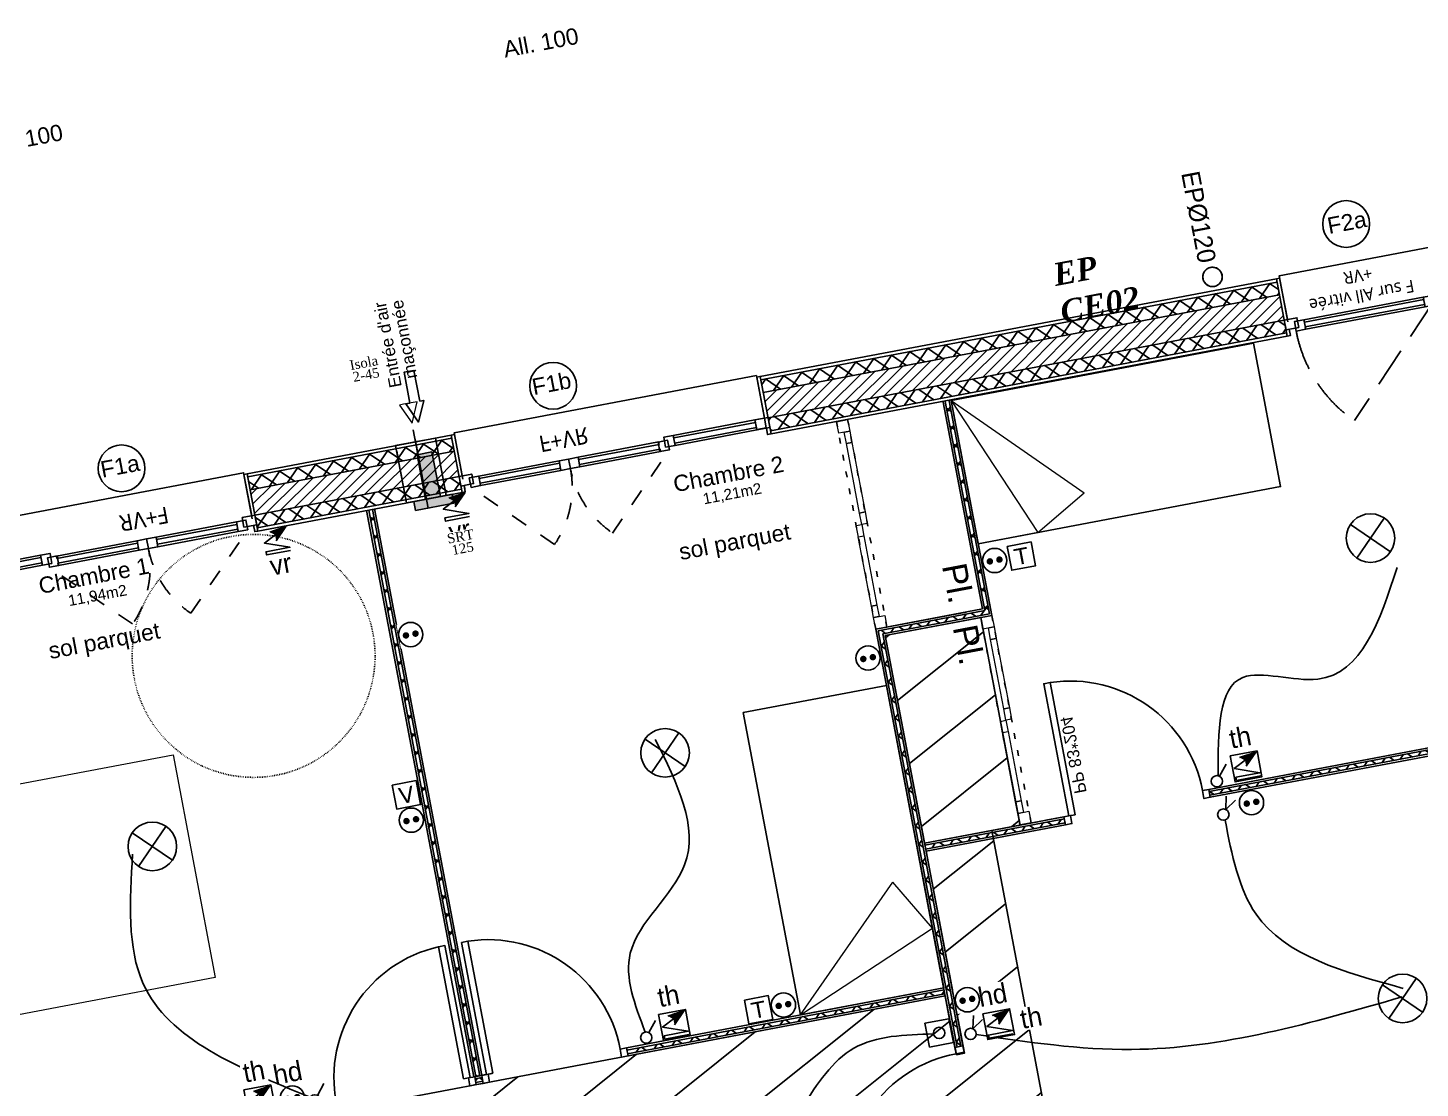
# Model space of a CAD drawing. Header units: centimetres. Extents: x 197412 to 267601, y -375791 to -305433.
# Drawn here: x 240502 to 249099, y -332549 to -326001 of the extents above; entities that cross this region are included whole.
import ezdxf

# ---------------------------------------------------------------- set-up
doc = ezdxf.new("R2010")
doc.units = ezdxf.units.CM
for name, pattern in [('prelem_vmc', [0.222222, 0.111111, -0.111111]), ('prlm_eu-4', [1.574803, 0.984252, -0.19685, 0.19685, -0.19685]), ('Style de ligne -1', [0.41664, 0.20828, -0.20836]), ('Style de ligne -2', [0.694425, 0.48607, -0.208355]), ('Style de ligne -5', [0.20828, 0.069425, -0.138855])]:
    doc.linetypes.add(name, pattern=pattern)
for name, color, linetype in [('3-BAT C-Niveau 0', 250, 'Continuous'), ('prlm-EAU-EPEXT', 145, 'Continuous'), ('prlm-MOD-PB', 123, 'Continuous'), ('prlm-VMC', 62, 'Continuous')]:
    doc.layers.add(name, color=color, linetype=linetype)
for name, color, linetype, lineweight in [('FAUX PLAFOND', 9, 'Continuous', 25), ('prlm-ELEC-CFA', 1, 'Continuous', 25), ('prlm-ELEC-CFO', 1, 'Continuous', 25)]:
    doc.layers.add(name, color=color, linetype=linetype, lineweight=lineweight)
doc.styles.add('Futura Book', font='')
doc.styles.add('Futura Std Book', font='')
doc.styles.add('Helvetica', font='arial.ttf')
doc.styles.add('Lucida Grande', font='')
doc.styles.add('prlm-eau-ep', font='timesbi.ttf', dxfattribs={"height": 18})
doc.styles.add('prlm-elec-cfa', font='comic.ttf', dxfattribs={"height": 12})
doc.styles.add('prlm-elec-cfo', font='comic.ttf', dxfattribs={"height": 12})
doc.styles.add('prlm-vmc', font='pala.ttf', dxfattribs={"height": 14})
doc.styles.get("Standard").update_dxf_attribs({"font": 'ARIALUNI.TTF', "height": 100})
doc.styles.get('Futura Book').set_extended_font_data('Futura Book')
doc.styles.get('Futura Std Book').set_extended_font_data('Futura Std Book')
doc.styles.get('Lucida Grande').set_extended_font_data('Lucida Grande')
pattern_1 = [(55.723595, (82441.66, 127994.64), (-66.106423, 45.054865), []), (145.723595, (82441.66, 127994.64), (45.054865, 66.106423), [])]
pattern_2 = [(45, (82627.55, 127994.637), (-31.2347524, 39.0434405), [])]
pattern_3 = [(55.723595, (82441.66, 127994.64), (-66.106423, 45.054865), []), (145.723595, (82441.66, 127994.64), (45.054865, 66.106423), [])]

# ---------------------------------------------------------------- blocks, each defined once
blk = doc.blocks.new('Groupe-280-1')
at = {"linetype": 'Continuous'}
blk.add_circle((15863.89, -45671.63), 14.45, dxfattribs=at)
at = {"insert": (15850.07, -45667.52), "char_height": 10.087, "attachment_point": 1, "rotation": 10.72359, "line_spacing_factor": 0.834288, "style": 'Helvetica'}
blk.add_mtext('F1a', dxfattribs=at)
blk = doc.blocks.new('Groupe-286-1')
at = {"linetype": 'Continuous'}
blk.add_circle((16130.34, -45620.61), 14.45, dxfattribs=at)
at = {"insert": (16116.52, -45616.5), "char_height": 10.087, "attachment_point": 1, "rotation": 10.72359, "line_spacing_factor": 0.834288, "style": 'Helvetica'}
blk.add_mtext('F1b', dxfattribs=at)
blk = doc.blocks.new('Groupe-390-1')
at = {"linetype": 'Continuous'}
blk.add_open_spline([(16541.43, -45557.9), (16542.63, -45556.84), (16543.64, -45553.8), (16543, -45550.66), (16540.88, -45548.26), (16537.84, -45547.25), (16534.7, -45547.89), (16532.3, -45550.01), (16531.29, -45553.05), (16531.93, -45556.19), (16534.05, -45558.59), (16537.09, -45559.6), (16540.23, -45558.96), (16541.43, -45557.9)], degree=2, dxfattribs=at)
blk = doc.blocks.new('Groupe-391-1')
blk.add_blockref('Groupe-390-1', (0, 0))
at = {"insert": (16529.3, -45487.21), "char_height": 11.327, "attachment_point": 1, "rotation": 280.72359, "line_spacing_factor": 0.962448, "style": 'Futura Std Book'}
blk.add_mtext('EPØ120', dxfattribs=at)
blk = doc.blocks.new('Groupe-400-1')
at = {"linetype": 'Continuous'}
blk.add_circle((16620.04, -45520.7), 14.45, dxfattribs=at)
at = {"insert": (16607.63, -45517), "char_height": 10.087, "attachment_point": 1, "rotation": 10.72359, "line_spacing_factor": 0.834288, "style": 'Helvetica'}
blk.add_mtext('F2a', dxfattribs=at)
blk = doc.blocks.new('FENETRE TYPE 1')
at = {"linetype": 'Style de ligne -1', "ltscale": 50.8}
for p, q in [((48.17, 60.17), (4, 16)), ((84.68, 59.99), (128.67, 16))]:
    blk.add_line(p, q, dxfattribs=at)
at = {"linetype": 'Continuous'}
blk.add_line((0, 16), (0, 14), dxfattribs=at)
at = {"linetype": 'Continuous', "lineweight": 25, "flags": 128}
for points in [[(-2, 18), (0, 18), (0, 14)], [(192, 18), (190, 18), (190, 14)], [(0, 8), (0, -18), (-2, -18)], [(190, 7.7), (190, -18), (192, -18)]]:
    blk.add_lwpolyline(points, dxfattribs=at)
at = {"linetype": 'Continuous', "flags": 128}
for points in [[(-2, 14), (6, 14), (6, 8), (-2, 8)], [(4, 16), (10, 16), (10, 10), (4, 10)], [(10, 16), (60.46, 16), (60.46, 14.5), (10, 14.5)], [(10, 11.5), (60.46, 11.5), (60.46, 10), (10, 10)], [(60.46, 16), (66.46, 16), (66.46, 10), (60.46, 10)], [(66.46, 16), (72.46, 16), (72.46, 10), (66.46, 10)], [(72.46, 16), (123.05, 16), (123.05, 14.5), (72.46, 14.5)], [(72.46, 11.5), (123.05, 11.5), (123.05, 10), (72.46, 10)], [(122.67, 16), (128.67, 16), (128.67, 10), (122.67, 10)], [(126.67, 14), (132.67, 14), (132.67, 7.7), (126.67, 7.7)], [(132.67, 14), (184, 14), (184, 12.5), (132.67, 12.5)], [(132.67, 9.2), (184, 9.2), (184, 7.7), (132.67, 7.7)], [(184, 14), (192.25, 14), (192.25, 7.7), (184, 7.7)], [(184, 13.7), (190, 13.7), (190, 7.7), (184, 7.7)]]:
    blk.add_lwpolyline(points, close=True, dxfattribs=at)
blk.add_lwpolyline([(0, 10), (0, -19), (190, -19), (190, 10)], dxfattribs=at)
at = {"linetype": 'Style de ligne -1', "ltscale": 50.8}
for centre, radius, start, end in [((4, 16), 62.46, 360, 45), ((128.67, 16), 62.21, 136.63922, 180)]:
    blk.add_arc(centre, radius, start, end, dxfattribs=at)
at = {"insert": (50.38, 2.81), "char_height": 10.161, "attachment_point": 1, "line_spacing_factor": 0.978845, "style": 'Lucida Grande'}
blk.add_mtext('F+VR ', dxfattribs=at)
blk = doc.blocks.new('PORTE FENETRE TYPE 3')
at = {"linetype": 'Style de ligne -2', "ltscale": 50.8}
blk.add_line((5.11, 14.73), (65.94, 76.94), dxfattribs=at)
at = {"linetype": 'Continuous', "lineweight": 25, "flags": 128}
for points in [[(-2, 18), (0, 18), (0, 14)], [(97, 18), (95, 18), (95, 14)], [(0, 7.7), (0, -18), (-2, -18)], [(95, 7.7), (95, -18), (97, -18)]]:
    blk.add_lwpolyline(points, dxfattribs=at)
at = {"linetype": 'Continuous', "flags": 128}
for points in [[(-2, 14), (6, 14), (6, 8), (-2, 8)], [(4, 16), (10, 16), (10, 10), (4, 10)], [(10, 16), (85, 16), (85, 14.5), (10, 14.5)], [(10, 11.5), (85, 11.5), (85, 10), (10, 10)], [(85, 16), (91, 16), (91, 10), (85, 10)], [(89, 14), (97, 14), (97, 8), (89, 8)]]:
    blk.add_lwpolyline(points, close=True, dxfattribs=at)
blk.add_lwpolyline([(0, 9.5), (0, -19.5), (95, -19.5), (95, 9.5)], dxfattribs=at)
at = {"linetype": 'Style de ligne -2', "ltscale": 50.8}
blk.add_arc((4, 16), 87, 360, 44.53371, dxfattribs=at)
at = {"insert": (47.21, 5.79), "char_height": 7.6206, "attachment_point": 2, "line_spacing_factor": 0.978845, "style": 'Lucida Grande'}
blk.add_mtext('F sur All vitrée\\P+VR ', dxfattribs=at)
blk = doc.blocks.new('MTC 125-V01')
at = {"linetype": 'prlm_eu-4', "ltscale": 50.8}
for q in [(0, 25.57), (0, 19.68)]:
    blk.add_line((0, -23.6), q, dxfattribs=at)
at = {"linetype": 'Continuous', "lineweight": 18, "flags": 128}
blk.add_lwpolyline([(3.09, 42.18), (-3.09, 42.18), (-5.59, 42.18), (0, 29.68), (5.59, 42.18)], close=True, dxfattribs=at)
at = {"linetype": 'Continuous', "flags": 128}
blk.add_lwpolyline([(-12.5, 18.02), (12.5, 18.02), (12.5, -18), (-12.5, -18)], close=True, dxfattribs=at)
at = {"linetype": 'prelem_vmc', "ltscale": 50.8, "flags": 128}
blk.add_lwpolyline([(-12.5, 18.02), (12.5, 18.02), (12.5, -18), (-12.5, -18)], close=True, dxfattribs=at)
at = {"insert": (-9.53, 80.07), "char_height": 7.5654, "attachment_point": 2, "rotation": 90, "line_spacing_factor": 0.834288, "style": 'Helvetica'}
blk.add_mtext("Entrée d'air\\P maçonnée", dxfattribs=at)
blk = doc.blocks.new('xi.PC')
at = {"color": 0, "lineweight": 5}
blk.add_wipeout([(-7.5, -7.5), (7.5, -7.5), (7.5, 7.5), (-7.5, 7.5)], dxfattribs=at).dxf.layer = 'prlm-ELEC-CFO'
at = {"layer": 'prlm-ELEC-CFO', "color": 0, "linetype": 'ByBlock', "lineweight": 5, "const_width": 2}
for points in [[(-4, 0, 1), (-2, 0, 1)], [(2, 0, 1), (4, 0, 1)]]:
    blk.add_lwpolyline(points, format="xyb", close=True, dxfattribs=at)
at = {"layer": 'prlm-ELEC-CFO', "color": 0, "linetype": 'ByBlock', "lineweight": -2}
blk.add_circle((0, 0), 7.5, dxfattribs=at)
blk = doc.blocks.new('xi.VV')
at = {"layer": 'prlm-ELEC-CFO', "color": 0}
blk.add_lwpolyline([(6.95, 3.42), (0.01, -1.13), (1.91, 6.95)], dxfattribs=at)
blk.add_circle((-2, -4), 3.5, dxfattribs=at)
blk = doc.blocks.new('xi.PCHD')
at = {"color": 0, "lineweight": 5}
blk.add_wipeout([(-7.5, -7.5), (7.5, -7.5), (7.5, 7.5), (-7.5, 7.5)], dxfattribs=at).dxf.layer = 'prlm-ELEC-CFO'
at = {"layer": 'prlm-ELEC-CFO', "color": 0, "linetype": 'ByBlock', "lineweight": 5, "const_width": 2}
for points in [[(-4, 0, 1), (-2, 0, 1)], [(2, 0, 1), (4, 0, 1)]]:
    blk.add_lwpolyline(points, format="xyb", close=True, dxfattribs=at)
at = {"layer": 'prlm-ELEC-CFO', "color": 0, "linetype": 'ByBlock', "lineweight": -2}
blk.add_circle((0, 0), 7.5, dxfattribs=at)
blk = doc.blocks.new('xi.PTCE')
at = {"layer": 'prlm-ELEC-CFO', "color": 0}
for points in [[(-10.61, 10.61), (10.61, -10.61)], [(10.61, 10.61), (-10.61, -10.61)]]:
    blk.add_lwpolyline(points, dxfattribs=at)
at = {"layer": 'prlm-ELEC-CFO', "color": 0, "linetype": 'ByBlock'}
blk.add_circle((0, 0), 15, dxfattribs=at)
blk = doc.blocks.new('xi.BP')
at = {"layer": 'prlm-ELEC-CFO', "color": 0, "flags": 128}
blk.add_lwpolyline([(-7.5, -7.5), (7.5, -7.5), (7.5, 7.5), (-7.5, 7.5)], close=True, dxfattribs=at)
at = {"layer": 'prlm-ELEC-CFO', "color": 0}
blk.add_circle((0, 0), 3.5, dxfattribs=at)
blk = doc.blocks.new('xi.SA')
at = {"layer": 'prlm-ELEC-CFO', "color": 0}
blk.add_lwpolyline([(0.2, -1.28), (5.5, 5.28)], dxfattribs=at)
blk.add_circle((-2, -4), 3.5, dxfattribs=at)
blk = doc.blocks.new('xi.VR')
at = {"layer": 'prlm-ELEC-CFO', "lineweight": 5}
blk.add_hatch(color=0, dxfattribs=at).paths.add_polyline_path([(-3, 6), (-0.1, 3.7), (0, 0), (7.5, 7.5)])
at = {"layer": 'prlm-ELEC-CFO', "color": 0}
for points in [[(0.95, 4.23), (-7.5, 0), (7.5, -5.5), (-7.5, -5.5), (-7.5, -7.5), (7.5, -7.5)], [(-3, 6), (7.5, 7.5), (0, 0)]]:
    blk.add_lwpolyline(points, dxfattribs=at)
blk = doc.blocks.new('xi.EA-Ma')
at = {"layer": 'prlm-MOD-PB'}
blk.add_hatch(color=0, dxfattribs=at).paths.add_polyline_path([(-4.65, 0), (-4.65, -28), (4.65, -28), (4.65, 0)])
at = {"layer": 'prlm-VMC', "linetype": 'ByBlock'}
blk.add_hatch(color=0, dxfattribs=at).paths.add_polyline_path([(-12, 5.6), (12, 5.6), (12, 0), (-12, 0)])
at = {"layer": 'prlm-MOD-PB', "color": 0, "linetype": 'ByBlock', "lineweight": -2, "flags": 128}
blk.add_lwpolyline([(-4.65, 0), (-4.65, -28), (4.65, -28), (4.65, 0)], close=True, dxfattribs=at)
at = {"layer": 'prlm-VMC', "color": 0, "linetype": 'ByBlock', "flags": 128}
for points in [[(-12, 5.6), (12, 5.6), (12, 0), (-12, 0)], [(-3.09, -60.19), (-3.09, -79.51), (3.09, -79.51), (3.09, -60.19), (5.59, -60.19), (0, -47.69), (-5.59, -60.19)]]:
    blk.add_lwpolyline(points, close=True, dxfattribs=at)
blk = doc.blocks.new('xi.epext')
at = {"layer": 'prlm-EAU-EPEXT', "color": 0, "linetype": 'ByBlock', "lineweight": -2}
blk.add_circle((0, 0), 5, dxfattribs=at)
blk = doc.blocks.new('xi.TEL')
at = {"layer": 'prlm-ELEC-CFA', "color": 0, "linetype": 'ByBlock', "lineweight": -2, "flags": 128}
blk.add_lwpolyline([(-7.5, 7.5), (7.5, 7.5), (7.5, -7.5), (-7.5, -7.5)], close=True, dxfattribs=at)
at = {"layer": 'prlm-ELEC-CFA', "color": 0, "linetype": 'ByBlock', "insert": (0, 0), "char_height": 10, "width": 11.36, "attachment_point": 5}
blk.add_mtext('{\\fVerdana|b0|i0|c0|p34;T}', dxfattribs=at)
blk = doc.blocks.new('xi.TV')
at = {"layer": 'prlm-ELEC-CFA', "color": 0, "linetype": 'ByBlock', "lineweight": -2, "flags": 128}
blk.add_lwpolyline([(-7.5, 7.5), (7.5, 7.5), (7.5, -7.5), (-7.5, -7.5)], close=True, dxfattribs=at)
at = {"layer": 'prlm-ELEC-CFA', "color": 0, "linetype": 'ByBlock', "insert": (0, 0), "char_height": 10, "width": 11.36, "attachment_point": 5}
blk.add_mtext('{\\fVerdana|b0|i0|c0|p34;V}', dxfattribs=at)
blk = doc.blocks.new('Groupe-162-1')
at = {"linetype": 'Continuous', "lineweight": 18}
for p, q in [((15745.88, -45876.75), (15708.96, -45883.75)), ((15735.03, -46021.3), (15709.02, -45883.73)), ((15745.88, -45876.75), (15781.35, -45889.19)), ((15735.03, -46021.3), (15781.29, -45889.16))]:
    blk.add_line(p, q, dxfattribs=at)
at = {"linetype": 'Continuous'}
blk.add_line((15735.03, -46021.3), (15745.88, -45876.75), dxfattribs=at)
at = {"linetype": 'Continuous', "lineweight": 18, "flags": 128}
blk.add_lwpolyline([(15735.03, -46021.3), (15709.02, -45883.73), (15895.71, -45848.43), (15921.73, -45986)], close=True, dxfattribs=at)
blk = doc.blocks.new('PORTE 83_204')
at = {"linetype": 'Continuous', "flags": 128}
for points in [[(38.5, 2.5), (38.5, 85.5), (42.5, 85.5), (42.5, 2.5)], [(-45.5, 2.5), (-41.5, 2.5), (-41.5, -2.5), (-45.5, -2.5)], [(41.5, 2.5), (45.5, 2.5), (45.5, -2.5), (41.5, -2.5)]]:
    blk.add_lwpolyline(points, close=True, dxfattribs=at)
at = {"linetype": 'Continuous'}
blk.add_arc((41.5, 2.5), 83.05, 92.06969, 180, dxfattribs=at)
at = {"insert": (28.91, 14.76), "char_height": 7.552, "attachment_point": 1, "rotation": 90, "line_spacing_factor": 0.962448, "style": 'Futura Book'}
blk.add_mtext('PP 83*204', dxfattribs=at)
blk = doc.blocks.new('Groupe-164-1')
at = {"linetype": 'Continuous', "lineweight": 18}
for p, q in [((16283.13, -46009.13), (16340.1, -45927.09)), ((16364.59, -45955.52), (16340.05, -45927.04)), ((16283.13, -46009.13), (16364.59, -45955.52)), ((16364.59, -45955.52), (16371.56, -45992.45))]:
    blk.add_line(p, q, dxfattribs=at)
at = {"linetype": 'Continuous', "flags": 128}
blk.add_lwpolyline([(16247.78, -45822.44), (16336.2, -45805.7), (16371.56, -45992.38), (16283.13, -46009.13)], close=True, dxfattribs=at)
blk = doc.blocks.new('Groupe-165-1')
at = {"linetype": 'Continuous', "lineweight": 18, "flags": 128}
for points in [[(16312.23, -45641.5), (16313.57, -45648.61), (16306.7, -45649.91), (16305.35, -45642.8)], [(16313.57, -45648.61), (16314.92, -45655.71), (16311.48, -45656.36), (16310.14, -45649.26)], [(16314.92, -45655.71), (16323.03, -45698.53), (16319.59, -45699.19), (16311.48, -45656.36)], [(16323.03, -45698.53), (16324.38, -45705.64), (16320.94, -45706.29), (16319.59, -45699.19)], [(16320.94, -45706.29), (16322.28, -45713.4), (16318.84, -45714.05), (16317.5, -45706.94)], [(16322.25, -45713.22), (16330.35, -45756.01), (16326.91, -45756.66), (16318.81, -45713.87)], [(16330.35, -45756.01), (16331.7, -45763.12), (16328.26, -45763.77), (16326.91, -45756.66)], [(16335.16, -45762.46), (16336.51, -45769.57), (16329.63, -45770.87), (16328.29, -45763.76)]]:
    blk.add_lwpolyline(points, close=True, dxfattribs=at)
at = {"linetype": 'Style de ligne -5', "ltscale": 50.8, "flags": 128}
blk.add_lwpolyline([(16312.23, -45641.52), (16336.48, -45769.57), (16329.61, -45770.88), (16305.36, -45642.82)], close=True, dxfattribs=at)
blk = doc.blocks.new('Groupe-166-1')
at = {"linetype": 'Continuous', "lineweight": 18}
for p, q in [((16376.16, -45629.73), (16429.77, -45711.19)), ((16376.16, -45629.73), (16458.19, -45686.71)), ((16429.77, -45711.19), (16458.24, -45686.66)), ((16429.77, -45711.19), (16392.83, -45718.17))]:
    blk.add_line(p, q, dxfattribs=at)
at = {"linetype": 'Continuous', "flags": 128}
blk.add_lwpolyline([(16562.84, -45594.38), (16579.58, -45682.81), (16392.9, -45718.16), (16376.16, -45629.73)], close=True, dxfattribs=at)
blk = doc.blocks.new('Groupe-177-1')
at = {"linetype": 'Continuous', "lineweight": 18, "flags": 128}
for points in [[(16401.28, -45762.39), (16402.62, -45769.5), (16395.75, -45770.8), (16394.4, -45763.7)], [(16402.62, -45769.5), (16403.97, -45776.61), (16400.53, -45777.26), (16399.19, -45770.15)], [(16403.97, -45776.61), (16412.08, -45819.43), (16408.64, -45820.08), (16400.53, -45777.26)], [(16412.08, -45819.43), (16413.43, -45826.54), (16409.99, -45827.19), (16408.64, -45820.08)], [(16409.99, -45827.19), (16411.33, -45834.3), (16407.89, -45834.95), (16406.55, -45827.84)], [(16411.3, -45834.12), (16419.4, -45876.9), (16415.96, -45877.56), (16407.86, -45834.77)], [(16419.4, -45876.9), (16420.75, -45884.01), (16417.31, -45884.66), (16415.96, -45877.56)], [(16424.21, -45883.36), (16425.56, -45890.46), (16418.68, -45891.77), (16417.34, -45884.66)]]:
    blk.add_lwpolyline(points, close=True, dxfattribs=at)
at = {"linetype": 'Style de ligne -5', "ltscale": 50.8, "flags": 128}
blk.add_lwpolyline([(16401.28, -45762.42), (16425.53, -45890.47), (16418.66, -45891.77), (16394.41, -45763.72)], close=True, dxfattribs=at)
blk = doc.blocks.new('xi.TH')
at = {"color": 0, "lineweight": 5}
blk.add_wipeout([(-7.5, -7.5), (7.5, -7.5), (7.5, 7.5), (-7.5, 7.5)], dxfattribs=at).dxf.layer = 'prlm-ELEC-CFA'
at = {"layer": 'prlm-ELEC-CFA', "lineweight": 5}
blk.add_hatch(color=0, dxfattribs=at).paths.add_polyline_path([(-3, 6), (-0.1, 3.7), (0, 0), (7.5, 7.5)])
at = {"layer": 'prlm-ELEC-CFA', "color": 0}
for points in [[(0.95, 4.23), (-7.5, 0), (7.5, -5.5), (-7.5, -5.5), (-7.5, -7.5), (7.5, -7.5)], [(-3, 6), (7.5, 7.5), (0, 0)]]:
    blk.add_lwpolyline(points, dxfattribs=at)

msp = doc.modelspace()

# ---------------------------------------------------------------- hatches: boundary and pattern name
at = {"linetype": 'Continuous'}
h = msp.add_hatch(dxfattribs=at)
h.set_pattern_fill('02_ISOLANT', color=256, scale=10, angle=100.72359, style=0, pattern_type=2)
h.set_pattern_definition([(145.723595, (82441.66, 127994.64), (-45.054865, -66.106423), []), (235.723595, (82441.66, 127994.64), (-66.106423, 45.054865), [])])
h.paths.add_polyline_path([(246411.2, -329599.8), (246439.3, -329618.9), (246190.4, -328305.1), (246166.9, -328309.6)])
h = msp.add_hatch(dxfattribs=at)
h.set_pattern_fill('02_ISOLANT', color=256, scale=10, angle=100.72359, style=0, pattern_type=2)
h.set_pattern_definition([(145.723595, (82441.66, 127994.64), (-45.054865, -66.106423), []), (235.723595, (82441.66, 127994.64), (-66.106423, 45.054865), [])])
h.paths.add_polyline_path([(243268.8, -332476.4), (243292.4, -332471.9), (242630, -328974.6), (242606.5, -328979.1)])
h = msp.add_hatch(dxfattribs=at)
h.set_pattern_fill('02_ISOLANT', color=256, scale=10, angle=10.72359, style=0, pattern_type=2)
h.set_pattern_definition([(55.723595, (82441.66, 127994.64), (-66.106423, 45.054865), []), (145.723595, (82441.66, 127994.64), (45.054865, 66.106423), [])])
h.paths.add_polyline_path([(245752.9, -329724.5), (245781, -329743.6), (246439.3, -329618.9), (246411.2, -329599.8)])
h = msp.add_hatch(dxfattribs=at)
h.set_pattern_fill('02_ISOLANT', color=256, scale=10, angle=100.72359, style=0, pattern_type=2)
h.set_pattern_definition([(145.723595, (82441.66, 127994.64), (-45.054865, -66.106423), []), (235.723595, (82441.66, 127994.64), (-66.106423, 45.054865), [])])
h.paths.add_polyline_path([(246239.6, -332294.5), (246263.2, -332290), (245781, -329743.6), (245752.9, -329724.5)])
h = msp.add_hatch(dxfattribs=at)
h.set_pattern_fill('02_ISOLANT', color=256, scale=10, angle=10.72359, style=0, pattern_type=2)
h.set_pattern_definition([(55.723595, (82441.66, 127994.64), (-66.106423, 45.054865), []), (145.723595, (82441.66, 127994.64), (45.054865, 66.106423), [])])
h.paths.add_polyline_path([(247796.6, -330716.4), (247801, -330740), (251397.9, -330058.8), (251393.4, -330035.2)])
h = msp.add_hatch(dxfattribs=at)
h.set_pattern_fill('02_ISOLANT', color=256, scale=10, angle=10.72359, style=0, pattern_type=2)
h.set_pattern_definition([(55.723595, (82441.66, 127994.64), (-66.106423, 45.054865), []), (145.723595, (82441.66, 127994.64), (45.054865, 66.106423), [])])
h.paths.add_polyline_path([(246041.4, -331048.8), (246045.8, -331072.4), (246906.9, -330909.3), (246902.4, -330885.7)])
h = msp.add_hatch(dxfattribs=at)
h.set_pattern_fill('02_ISOLANT', color=256, scale=10, angle=10.72355, style=0, pattern_type=2)
h.set_pattern_definition([(55.72355, (82441.66, 127994.64), (-66.106388, 45.054916), []), (145.72355, (82441.66, 127994.64), (45.054916, 66.106388), [])])
h.paths.add_polyline_path([(244200.9, -332313.1), (244205.3, -332336.7), (246164.1, -331965.7), (246159.7, -331942.2)])
h = msp.add_hatch(dxfattribs=at)
h.set_pattern_fill('02_ISOLANT', color=256, scale=10, angle=10.72355, style=0, pattern_type=2)
h.set_pattern_definition([(55.72355, (82441.66, 127994.64), (-66.106388, 45.054916), []), (145.72355, (82441.66, 127994.64), (45.054916, 66.106388), [])])
h.paths.add_polyline_path([(243264.1, -332490.5), (243268.5, -332514.1), (243311.2, -332506), (243306.8, -332482.4)])
at = {"layer": '3-BAT C-Niveau 0'}
h = msp.add_hatch(dxfattribs=at)
h.set_pattern_fill('02_ISOLANT', color=256, scale=10, angle=10.72359, style=0, pattern_type=2)
h.set_pattern_definition(pattern_1)
h.paths.add_polyline_path([(245028.5, -328174.4), (245043.4, -328253), (248230.3, -327649.5), (248215.4, -327570.9)])
h = msp.add_hatch(dxfattribs=at)
h.set_pattern_fill('MURS MACONNERIE-2', color=256, scale=10, style=0, pattern_type=2)
h.set_pattern_definition(pattern_2)
h.paths.add_polyline_path([(245043.4, -328253), (245073.2, -328410.2), (248260, -327806.7), (248230.3, -327649.5)])
h = msp.add_hatch(dxfattribs=at)
h.set_pattern_fill('02_ISOLANT', color=256, scale=10, angle=10.72359, style=0, pattern_type=2)
h.set_pattern_definition(pattern_1)
h.paths.add_polyline_path([(245073.2, -328410.2), (245088.1, -328488.8), (248274.9, -327885.3), (248260, -327806.7)])
h = msp.add_hatch(dxfattribs=at)
h.set_pattern_fill('02_ISOLANT', color=256, scale=10, angle=10.72359, style=0, pattern_type=2)
h.set_pattern_definition(pattern_3)
h.paths.add_polyline_path([(241859.3, -328774.6), (241874.2, -328853.2), (243134.8, -328614.4), (243119.9, -328535.8)])
h = msp.add_hatch(dxfattribs=at)
h.set_pattern_fill('MURS MACONNERIE-2', color=256, scale=10, style=0, pattern_type=2)
h.set_pattern_definition(pattern_2)
h.paths.add_polyline_path([(241874.2, -328853.2), (241904, -329010.4), (243164.6, -328771.6), (243134.8, -328614.4)])
h = msp.add_hatch(dxfattribs=at)
h.set_pattern_fill('02_ISOLANT', color=256, scale=10, angle=10.72359, style=0, pattern_type=2)
h.set_pattern_definition(pattern_3)
h.paths.add_polyline_path([(241904, -329010.4), (241918.8, -329089), (243179.5, -328850.2), (243164.6, -328771.6)])
at = {"layer": 'FAUX PLAFOND'}
h = msp.add_hatch(dxfattribs=at)
h.set_pattern_fill('BA 13', color=256, scale=10, style=0, pattern_type=2)
h.set_pattern_definition([(218.65981, (82441.66, 127994.64), (-199.24783, 287.75041), [])])
h.paths.add_polyline_path([(246236.5, -332342.1), (246284.6, -332333), (245796.2, -329754.2), (246385.7, -329642.5), (246628.5, -330924.4), (246453.7, -330957.5), (246860, -333103.2), (246445.3, -333181.7), (246437.8, -333142.4), (246392.1, -333151.1), (246399.9, -333191.5), (245353.7, -333389.6), (245362.7, -333437.6), (246159.3, -333287.9), (246400.4, -334571.7), (244731.5, -334887.7), (244488.5, -333604.3), (244547.4, -333593.2), (244538.1, -333544.1), (243774.9, -333688.6), (243780.4, -333737.3), (244439.2, -333612.5), (244759.2, -335302.5), (241229.5, -335970.9), (241062, -335086.5), (242601.7, -334794.9), (242210.8, -332727.6), (246166.5, -331978.5)])

# ---------------------------------------------------------------- linework, layer by layer
at = {"linetype": 'Continuous'}
for p, q in [((246396, -329589.5), (246154.1, -328312)), ((246411.2, -329599.8), (246166.9, -328309.6)), ((246411.2, -329599.8), (246166.9, -328309.6)), ((246439.3, -329618.9), (246190.4, -328305.1)), ((246439.3, -329618.9), (246190.4, -328305.1)), ((243256, -332478.8), (242593.7, -328981.5)), ((243268.8, -332476.4), (242606.5, -328979.1)), ((243268.8, -332476.4), (242606.5, -328979.1)), ((243292.4, -332471.9), (242630, -328974.6)), ((243292.4, -332471.9), (242630, -328974.6)), ((245737.7, -329714.1), (246396, -329589.5)), ((245752.9, -329724.5), (246411.2, -329599.8)), ((245752.9, -329724.5), (246411.2, -329599.8)), ((245781, -329743.6), (246439.3, -329618.9)), ((245781, -329743.6), (246439.3, -329618.9)), ((246226.8, -332296.9), (245737.7, -329714.1)), ((246239.6, -332294.5), (245752.9, -329724.5)), ((246239.6, -332294.5), (245752.9, -329724.5)), ((246263.2, -332290), (245781, -329743.6)), ((246263.2, -332290), (245781, -329743.6)), ((247794.1, -330703.6), (251391, -330022.4)), ((247796.6, -330716.4), (251393.4, -330035.2)), ((247796.6, -330716.4), (251393.4, -330035.2)), ((247801, -330740), (251397.9, -330058.8)), ((247801, -330740), (251397.9, -330058.8)), ((246038.9, -331036), (246900, -330872.9)), ((246041.4, -331048.8), (246902.4, -330885.7)), ((246041.4, -331048.8), (246902.4, -330885.7)), ((246045.8, -331072.4), (246906.9, -330909.3)), ((246045.8, -331072.4), (246906.9, -330909.3)), ((243218.7, -331641.1), (243179.4, -331648.6)), ((243179.4, -331648.6), (243333.8, -332464.1)), ((243373.1, -332456.6), (243218.7, -331641.1)), ((244198.5, -332300.3), (246157.2, -331929.4)), ((244200.9, -332313.1), (246159.7, -331942.2)), ((244200.9, -332313.1), (246159.7, -331942.2)), ((244205.3, -332336.7), (246164.1, -331965.7)), ((244205.3, -332336.7), (246164.1, -331965.7)), ((246276, -332287.6), (246226.8, -332296.9)), ((246283.4, -332326.9), (246276, -332287.6)), ((244198.5, -332300.3), (244159.2, -332307.8)), ((244159.2, -332307.8), (244168.5, -332356.9)), ((244168.5, -332356.9), (244207.8, -332349.5)), ((244207.8, -332349.5), (244198.5, -332300.3)), ((246226.8, -332296.9), (246234.3, -332336.2)), ((246234.3, -332336.2), (246283.4, -332326.9)), ((243343.6, -332462.2), (243304.3, -332469.7)), ((243333.8, -332464.1), (243373.1, -332456.6)), ((243353, -332511.3), (243343.6, -332462.2)), ((243261.6, -332477.7), (243304.3, -332469.7)), ((243264.1, -332490.5), (243306.8, -332482.4)), ((243264.1, -332490.5), (243306.8, -332482.4)), ((243268.5, -332514.1), (243311.2, -332506)), ((243268.5, -332514.1), (243311.2, -332506)), ((243304.3, -332469.7), (243313.7, -332518.8)), ((243313.7, -332518.8), (243353, -332511.3))]:
    msp.add_line(p, q, dxfattribs=at)
at = {"linetype": 'Continuous', "lineweight": 25}
for p, q in [((246396, -329589.5), (246154.1, -328312)), ((246454.4, -329629.3), (246203.2, -328302.7)), ((243256, -332478.8), (242593.7, -328981.5)), ((243305.1, -332469.5), (242642.8, -328972.2)), ((245737.7, -329714.1), (246295, -329608.6)), ((246344.1, -329599.3), (246396, -329589.5)), ((245796.1, -329754), (246454.4, -329629.3)), ((246061.5, -331423.6), (245737.7, -329714.1)), ((246038.9, -331036), (245796.1, -329754)), ((247794.1, -330703.6), (251391, -330022.4)), ((247803.4, -330752.7), (251400.3, -330071.6)), ((247803.4, -330752.7), (247794.1, -330703.6)), ((246038.9, -331036), (246737.8, -330903.7)), ((246786.9, -330894.4), (246900, -330872.9)), ((246909.3, -330922.1), (246900, -330872.9)), ((246048.2, -331085.1), (246909.3, -330922.1)), ((246276, -332287.6), (246048.2, -331085.1)), ((246157.2, -331929.4), (246070.8, -331472.7)), ((244198.5, -332300.3), (246157.2, -331929.4)), ((244207.8, -332349.5), (246166.5, -331978.5)), ((246226.8, -332296.9), (246166.5, -331978.5)), ((246276, -332287.6), (246226.8, -332296.9)), ((244207.8, -332349.5), (244198.5, -332300.3)), ((243368.1, -332457.6), (243304.3, -332469.7)), ((243368.1, -332457.6), (243319, -332466.9)), ((243261.6, -332477.7), (243319, -332466.9)), ((243271, -332526.9), (243261.6, -332477.7)), ((243271, -332526.9), (243313.6, -332518.8)), ((243313.6, -332518.8), (243304.3, -332469.7))]:
    msp.add_line(p, q, dxfattribs=at)
at = {"linetype": 'Continuous', "flags": 128}
for points in [[(243192.9, -332490.8), (243038.4, -331675.3), (243077.7, -331667.8), (243232.2, -332483.3)], [(243222.3, -332485.2), (243261.6, -332477.7), (243271, -332526.9), (243231.7, -332534.3)]]:
    msp.add_lwpolyline(points, close=True, dxfattribs=at)
at = {"linetype": 'Style de ligne -5', "ltscale": 50.8}
msp.add_circle((241896, -329879.4), 750, dxfattribs=at)
at = {"linetype": 'Continuous'}
for centre, start, end in [((243222.3, -332485.2), 102.79324, 190.72355), ((243343.6, -332462.2), 10.72355, 98.65386), ((246388.7, -333151.7), 100.72359, 188.6539)]:
    msp.add_arc(centre, 830.5, start, end, dxfattribs=at)
at = {"layer": '3-BAT C-Niveau 0'}
for p, q in [((245024.8, -328154.7), (248211.7, -327551.2)), ((245024.8, -328154.7), (248211.7, -327551.2)), ((248278.7, -327904.9), (248211.7, -327551.2)), ((245028.5, -328174.4), (248215.4, -327570.9)), ((245043.4, -328253), (248230.3, -327649.5)), ((245043.4, -328253), (248230.3, -327649.5)), ((245073.2, -328410.2), (248260, -327806.7)), ((245088.1, -328488.8), (248274.9, -327885.3)), ((245091.8, -328508.4), (248278.7, -327904.9)), ((245091.8, -328508.4), (248278.7, -327904.9)), ((245091.8, -328508.4), (245024.8, -328154.7)), ((241855.6, -328754.9), (243116.2, -328516.2)), ((241855.6, -328754.9), (243116.2, -328516.2)), ((241859.3, -328774.6), (243119.9, -328535.8)), ((243183.2, -328869.9), (243116.2, -328516.2)), ((241874.2, -328853.2), (243134.8, -328614.4)), ((241874.2, -328853.2), (243134.8, -328614.4)), ((241922.6, -329108.6), (241855.6, -328754.9)), ((241904, -329010.4), (243164.6, -328771.6)), ((241918.8, -329089), (243179.5, -328850.2)), ((241922.6, -329108.6), (243183.2, -328869.9)), ((241922.6, -329108.6), (243183.2, -328869.9))]:
    msp.add_line(p, q, dxfattribs=at)
at = {"layer": '3-BAT C-Niveau 0', "ltscale": 50.8, "flags": 128}
msp.add_lwpolyline([(242210.8, -332727.6), (246166.5, -331978.5), (246236.5, -332342.1), (246284.6, -332333), (245796.2, -329754.2), (246385.7, -329642.5), (246628.5, -330924.4), (246453.7, -330957.5), (246860, -333103.2)], dxfattribs=at)
at = {"layer": 'prlm-ELEC-CFO'}
for points in [[(247852.5, -330619.5), (248004.4, -330012.5), (248467.9, -330022.7), (248957.9, -329332.7)], [(244314.1, -332202), (244221.9, -331715), (244557.4, -331170.6), (244376.2, -330395.6)], [(246357.9, -332217.3), (247316.5, -332309.4), (248988.9, -331984.8)], [(246094.7, -332213.9), (245603.1, -332301.9), (245283.3, -332665.6)]]:
    msp.add_spline(points, degree=3, dxfattribs=at)

# ---------------------------------------------------------------- block references
at = {"xscale": 10, "yscale": 10, "zscale": 10}
for name in ['Groupe-166-1', 'Groupe-165-1', 'Groupe-177-1', 'Groupe-164-1', 'Groupe-162-1']:
    msp.add_blockref(name, (82441.7, 127994.6), dxfattribs=at)
at = {"xscale": -10, "yscale": 10, "zscale": 10, "rotation": 10.72359474388884}
msp.add_blockref('PORTE 83_204', (247351.7, -330812.8), dxfattribs=at)
at = {"layer": '3-BAT C-Niveau 0', "xscale": 10, "yscale": 10, "zscale": 10}
for name in ['Groupe-391-1', 'Groupe-400-1', 'Groupe-286-1', 'Groupe-280-1']:
    msp.add_blockref(name, (82441.7, 127994.6), dxfattribs=at)
at = {"layer": '3-BAT C-Niveau 0', "yscale": 10, "zscale": 10}
for name, p, xscale, rotation in [('PORTE FENETRE TYPE 3', (249198.2, -327547.6), 10, 190.7235947439017), ('MTC 125-V01', (242929.3, -328734.8), 10, 10.72359474388862), ('FENETRE TYPE 1', (243169.4, -328689.3), -10, 190.7235947439017), ('FENETRE TYPE 1', (241869.4, -328935.5), 10, 190.7235947439017)]:
    msp.add_blockref(name, p, dxfattribs=dict(at, xscale=xscale, rotation=rotation))
at = {"layer": 'prlm-EAU-EPEXT', "xscale": 11.99999999999999, "yscale": 11.99999999999999, "zscale": 11.99999999999999, "rotation": 10.72360141139323}
msp.add_blockref('xi.epext', (247817.4, -327539.2), dxfattribs=at)
at = {"layer": 'prlm-ELEC-CFO', "xscale": 10, "yscale": 10, "zscale": 10, "rotation": 10.72360141139323}
for name, p in [('xi.PTCE', (248792.7, -329152)), ('xi.PTCE', (244436.8, -330478)), ('xi.PTCE', (241270.4, -331056.1)), ('xi.PTCE', (248990.7, -331994.6)), ('xi.SA', (244332.9, -332193.4)), ('xi.VV', (246335.3, -332171))]:
    msp.add_blockref(name, p, dxfattribs=at)

# ---------------------------------------------------------------- texts
at = {"attachment_point": 2, "line_spacing_factor": 0.834288, "style": 'Helvetica'}
for s, insert, char_height, rotation in [('Chambre 2\\P{\\H0.6752x;11,21m2}\\P', (244818.8, -328706.9), 100, 10.72359), ('sol parquet', (244857.1, -329124.3), 100.872, 10.72359), ('Chambre 1\\P{\\H0.6752x;11,94m2}\\P', (240899.9, -329335.2), 100, 10.72359), ('Pl.\\P', (246317.4, -329415.9), 151.31, 280.72359), ('sol parquet', (240963.8, -329735.5), 100.872, 10.72359), ('Pl.\\P', (246384.3, -329796.1), 151.31, 280.72359)]:
    msp.add_mtext(s, dxfattribs=dict(at, insert=insert, char_height=char_height, rotation=rotation))
at = {"layer": '3-BAT C-Niveau 0', "char_height": 100.87, "attachment_point": 1, "rotation": 10.72359, "line_spacing_factor": 0.834288, "style": 'Helvetica'}
for insert in [(243429.6, -326086.3), (240244.8, -326681.8)]:
    msp.add_mtext('All. 100', dxfattribs=dict(at, insert=insert))
at = {"layer": 'prlm-EAU-EPEXT', "insert": (246822.4, -327458.5), "char_height": 140, "attachment_point": 1, "rotation": 10.7236, "style": 'prlm-eau-ep'}
msp.add_mtext_dynamic_manual_height_columns('EP CE02', width=91.584, gutter_width=75, heights=[0], dxfattribs=at)

# ---------------------------------------------------------------- next in the draw order: block references
at = {"layer": 'prlm-ELEC-CFA', "xscale": 9.999999999999998, "yscale": 9.999999999999998, "zscale": 9.999999999999998, "rotation": 10.72360141139323}
msp.add_blockref('xi.TH', (244495.2, -332157.5), dxfattribs=at)
at = {"layer": 'prlm-ELEC-CFO', "xscale": 10, "yscale": 10, "zscale": 10, "rotation": 10.72360141139323}
for p in [(246471.7, -329290.3), (242866, -329747.5), (245690.2, -329892.9), (248057.9, -330786), (242869.3, -330893.7), (245167.7, -332035.2)]:
    msp.add_blockref('xi.PC', p, dxfattribs=at)

# ---------------------------------------------------------------- next in the draw order: texts
at = {"layer": 'prlm-ELEC-CFO', "char_height": 120, "attachment_point": 5, "rotation": 10.7236, "line_spacing_factor": 0.8, "style": 'prlm-elec-cfo', "bg_fill": 3, "box_fill_scale": 1.1, "bg_fill_color": 256, "bg_fill_transparency": 0}
for s, insert in [('vr', (243168.2, -329104.5)), ('vr', (242063.4, -329313.1)), ('hd', (246459.1, -331973.5)), ('hd', (242106.2, -332453.8))]:
    msp.add_mtext(s, dxfattribs=dict(at, insert=insert))

# ---------------------------------------------------------------- next in the draw order: linework, layer by layer
at = {"layer": 'prlm-ELEC-CFO'}
msp.add_spline([(247894.8, -330892.9), (248086.2, -331475), (248995, -331932.2)], degree=3, dxfattribs=at)

# ---------------------------------------------------------------- next in the draw order: block references
at = {"layer": 'prlm-ELEC-CFA', "xscale": 10, "yscale": 10, "zscale": 10, "rotation": 10.72360141139323}
for name, p in [('xi.TEL', (246637, -329263.1)), ('xi.TV', (242839.7, -330737.4)), ('xi.TEL', (245014.2, -332064.3))]:
    msp.add_blockref(name, p, dxfattribs=at)
at = {"layer": 'prlm-ELEC-CFO', "xscale": 10, "yscale": 10, "zscale": 10, "rotation": 10.72360141139323}
for name, p in [('xi.VR', (243141, -328959.9)), ('xi.VR', (242036.1, -329168.5)), ('xi.SA', (247856.2, -330610.4)), ('xi.VV', (247896.1, -330816.6)), ('xi.PCHD', (246303.5, -332003)), ('xi.PCHD', (242135.6, -332609.4))]:
    msp.add_blockref(name, p, dxfattribs=at)
at = {"layer": 'prlm-VMC', "ltscale": 50, "xscale": 10, "yscale": 10, "zscale": 10, "rotation": 190.7235947435033}
msp.add_blockref('xi.EA-Ma', (243003.5, -328903.9), dxfattribs=at)

# ---------------------------------------------------------------- next in the draw order: texts
at = {"layer": 'prlm-ELEC-CFO', "insert": (244457.9, -331978.7), "char_height": 120, "attachment_point": 5, "rotation": 10.7236, "line_spacing_factor": 0.8, "style": 'prlm-elec-cfa', "bg_fill": 3, "box_fill_scale": 1.1, "bg_fill_color": 256, "bg_fill_transparency": 0}
msp.add_mtext('th', dxfattribs=at)

# ---------------------------------------------------------------- next in the draw order: linework, layer by layer
at = {"layer": 'prlm-ELEC-CFO'}
msp.add_lwpolyline([(244396.6, -332093.8), (244562.2, -332062.5), (244592.4, -332222.2), (244426.9, -332253.6)], close=True, dxfattribs=at)
msp.add_spline([(242244.9, -332604.3), (241214.3, -331904.2), (241148.7, -331104.1)], degree=3, dxfattribs=at)

# ---------------------------------------------------------------- next in the draw order: block references
at = {"layer": 'prlm-ELEC-CFA', "xscale": 9.999999999999998, "yscale": 9.999999999999998, "zscale": 9.999999999999998, "rotation": 10.72360141139323}
for p in [(248025.3, -330561.1), (246497.2, -332153)]:
    msp.add_blockref('xi.TH', p, dxfattribs=at)
at = {"layer": 'prlm-ELEC-CFO', "xscale": 10, "yscale": 10, "zscale": 10, "rotation": 10.72360141139323}
for name, p in [('xi.BP', (246129.2, -332207.8)), ('xi.SA', (242286, -332580.9))]:
    msp.add_blockref(name, p, dxfattribs=at)

# ---------------------------------------------------------------- next in the draw order: texts
at = {"layer": 'prlm-VMC', "char_height": 60, "width": 236.74, "attachment_point": 2, "rotation": 10.7236, "line_spacing_factor": 0.75, "style": 'prlm-vmc', "bg_fill": 3, "box_fill_scale": 1.1, "bg_fill_color": 256, "bg_fill_transparency": 0}
for s, insert in [('Isola\\P2-45', (242570.8, -328040.1)), ('SRT 125', (243167.4, -329112))]:
    msp.add_mtext(s, dxfattribs=dict(at, insert=insert))

# ---------------------------------------------------------------- next in the draw order: block references
at = {"layer": 'prlm-ELEC-CFA', "xscale": 9.999999999999998, "yscale": 9.999999999999998, "zscale": 9.999999999999998, "rotation": 10.72360141139323}
msp.add_blockref('xi.TH', (241934.9, -332623.1), dxfattribs=at)

# ---------------------------------------------------------------- next in the draw order: texts
at = {"layer": 'prlm-ELEC-CFO', "char_height": 120, "attachment_point": 5, "rotation": 10.7236, "line_spacing_factor": 0.8, "style": 'prlm-elec-cfa', "bg_fill": 3, "box_fill_scale": 1.1, "bg_fill_color": 256, "bg_fill_transparency": 0}
for insert in [(247988, -330382.3), (246696.8, -332112.7)]:
    msp.add_mtext('th', dxfattribs=dict(at, insert=insert))

# ---------------------------------------------------------------- next in the draw order: linework, layer by layer
at = {"layer": 'prlm-ELEC-CFO'}
for points in [[(247926.7, -330497.5), (248092.2, -330466.1), (248122.4, -330625.9), (247956.9, -330657.2)], [(246398.6, -332089.3), (246564.1, -332057.9), (246594.4, -332217.7), (246428.8, -332249.1)]]:
    msp.add_lwpolyline(points, close=True, dxfattribs=at)

# ---------------------------------------------------------------- next in the draw order: texts
at = {"layer": 'prlm-ELEC-CFO', "insert": (241897.6, -332444.3), "char_height": 120, "attachment_point": 5, "rotation": 10.7236, "line_spacing_factor": 0.8, "style": 'prlm-elec-cfa', "bg_fill": 3, "box_fill_scale": 1.1, "bg_fill_color": 256, "bg_fill_transparency": 0}
msp.add_mtext('th', dxfattribs=at)

# ---------------------------------------------------------------- next in the draw order: linework, layer by layer
at = {"layer": 'prlm-ELEC-CFO'}
msp.add_lwpolyline([(241836.3, -332559.4), (242001.8, -332528.1), (242032.1, -332687.9), (241866.5, -332719.2)], close=True, dxfattribs=at)

doc.saveas('drawing.dxf')
